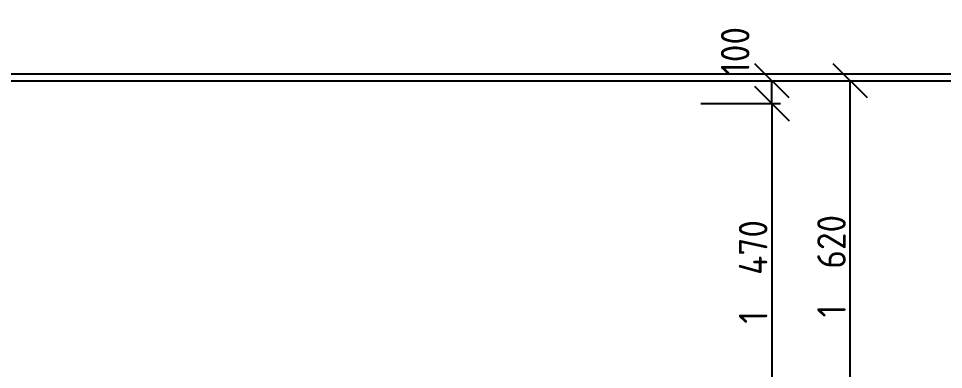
# Model space of a CAD drawing. Extents: x 3792242 to 5145247, y -1546315 to -1031918.
# Drawn here: x 3812158 to 3816207, y -1490022 to -1488488 of the extents above; entities that cross this region are included whole.
import ezdxf

# ---------------------------------------------------------------- set-up
doc = ezdxf.new("R2010")
doc.units = 0
doc.header["$MEASUREMENT"] = 0
doc.layers.get('0').update_dxf_attribs({"linetype": 'CONTINUOUS'})
doc.layers.get('Defpoints').update_dxf_attribs({"color": 61, "linetype": 'CONTINUOUS'})
doc.layers.add('KÓTY', color=4, linetype='CONTINUOUS')
doc.layers.add('TENKÁ', color=7, linetype='CONTINUOUS')
doc.styles.add('STYLE1', font='isocp.shx')
doc.dimstyles.new('STANDARD-50', dxfattribs={"dimtxt": 125, "dimasz": 150, "dimexe": 10, "dimexo": 200, "dimgap": 20, "dimtad": 1, "dimdsep": 46, "dimlunit": 6, "dimtxsty": 'STYLE1', "dimblk1": 'OBLIQUE', "dimblk2": 'OBLIQUE', "dimsah": 1, "dimcen": 2.5, "dimse1": 1, "dimse2": 1, "dimadec": 0, "dimazin": 0, "dimtfac": 1, "dimtmove": 1, "dimatfit": 3, "dimldrblk": 'OBLIQUE', "dimfxl": 1, "dimtolj": 1, "dimtzin": 0, "dimarcsym": 0})

# ---------------------------------------------------------------- blocks, each defined once
blk = doc.blocks.new('_OBLIQUE')
at = {"color": 0, "linetype": 'ByBlock'}
blk.add_line((-0.5, -0.5), (0.5, 0.5), dxfattribs=at)
blk = doc.blocks.new('*D49343')
at = {"layer": 'Defpoints', "color": 0}
for p in [(3813744.7, -1488760.3), (3815456.2, -1488760.3), (3813744.7, -1488860.3)]:
    blk.add_point(p, dxfattribs=at)
at = {"layer": 'KÓTY', "color": 0, "lineweight": -2, "ltscale": 0.25}
blk.add_line((3815456.2, -1488860.3), (3815456.2, -1488760.3), dxfattribs=at)
at = {"layer": 'KÓTY', "color": 0, "linetype": 'ByBlock', "lineweight": -2, "xscale": 150, "yscale": 150, "zscale": 150}
for p, rotation in [((3815456.2, -1488760.3), 90), ((3815456.2, -1488860.3), 270)]:
    blk.add_blockref('_OBLIQUE', p, dxfattribs=dict(at, rotation=rotation))
at = {"layer": 'KÓTY', "color": 0, "insert": (3815295.2, -1488630), "char_height": 125, "attachment_point": 5, "rotation": 90, "style": 'STYLE1'}
blk.add_mtext('\\A1;100', dxfattribs=at)
blk = doc.blocks.new('*D49350')
at = {"layer": 'Defpoints', "color": 0}
for p in [(3810982.7, -1488760.3), (3815799.2, -1488760.3), (3810982.7, -1490380.3)]:
    blk.add_point(p, dxfattribs=at)
at = {"layer": 'KÓTY', "color": 0, "lineweight": -2, "ltscale": 0.25}
blk.add_line((3815799.2, -1490380.3), (3815799.2, -1488760.3), dxfattribs=at)
at = {"layer": 'KÓTY', "color": 0, "linetype": 'ByBlock', "lineweight": -2, "xscale": 150, "yscale": 150, "zscale": 150}
for p, rotation in [((3815799.2, -1488760.3), 90), ((3815799.2, -1490380.3), 270)]:
    blk.add_blockref('_OBLIQUE', p, dxfattribs=dict(at, rotation=rotation))
at = {"layer": 'KÓTY', "color": 0, "insert": (3815716.7, -1489570.3), "char_height": 125, "attachment_point": 5, "rotation": 90, "style": 'STYLE1'}
blk.add_mtext('\\A1;1ﾠ620', dxfattribs=at)
blk = doc.blocks.new('*D49351')
at = {"layer": 'Defpoints', "color": 0}
for p in [(3810782.7, -1488860.3), (3810782.7, -1490330.3), (3815456.2, -1490330.3)]:
    blk.add_point(p, dxfattribs=at)
at = {"layer": 'KÓTY', "color": 0, "lineweight": -2, "ltscale": 0.25}
blk.add_line((3815456.2, -1488860.3), (3815456.2, -1490330.3), dxfattribs=at)
at = {"layer": 'KÓTY', "color": 0, "linetype": 'ByBlock', "lineweight": -2, "xscale": 150, "yscale": 150, "zscale": 150}
for p, rotation in [((3815456.2, -1488860.3), 90), ((3815456.2, -1490330.3), 270)]:
    blk.add_blockref('_OBLIQUE', p, dxfattribs=dict(at, rotation=rotation))
at = {"layer": 'KÓTY', "color": 0, "insert": (3815373.7, -1489595.3), "char_height": 125, "attachment_point": 5, "rotation": 90, "style": 'STYLE1'}
blk.add_mtext('\\A1;1ﾠ470', dxfattribs=at)

msp = doc.modelspace()

# ---------------------------------------------------------------- linework, layer by layer
at = {"layer": 'KÓTY', "ltscale": 0.25}
msp.add_line((3815494.193, -1488860.27), (3815144.193, -1488860.27), dxfattribs=at)
at = {"layer": 'TENKÁ'}
for p, q in [((3810412.693, -1488730.27), (3853102.693, -1488730.27)), ((3811012.693, -1488760.27), (3853102.693, -1488760.27))]:
    msp.add_line(p, q, dxfattribs=at)

# ---------------------------------------------------------------- dimensions: what is measured, and where the dimension line sits
at = {"layer": 'KÓTY', "ltscale": 0.25}
dim = msp.add_linear_dim(base=(3815456.193, -1488760.27), p1=(3813744.693, -1488860.27), p2=(3813744.693, -1488760.27), angle=90, dimstyle='STANDARD-50', override={"dimtxsty": 'STYLE1', "dimldrblk": 'OBLIQUE'}, dxfattribs=at)
dim.commit()
dim.dimension.update_dxf_attribs({"geometry": '*D49343', "text_midpoint": (3815377.693, -1488630), "dimtype": 160})
for base, p1, p2, picture, middle in [((3815799.193, -1488760.27), (3810982.693, -1490380.27), (3810982.693, -1488760.27), '*D49350', (3815716.65, -1489570.27)), ((3815456.193, -1490330.27), (3810782.693, -1488860.27), (3810782.693, -1490330.27), '*D49351', (3815373.65, -1489595.27))]:
    dim = msp.add_linear_dim(base=base, p1=p1, p2=p2, angle=90, dimstyle='STANDARD-50', override={"dimtxsty": 'STYLE1', "dimldrblk": 'OBLIQUE'}, dxfattribs=at)
    dim.commit()
    dim.dimension.update_dxf_attribs({"geometry": picture, "text_midpoint": middle})

doc.saveas('drawing.dxf')
